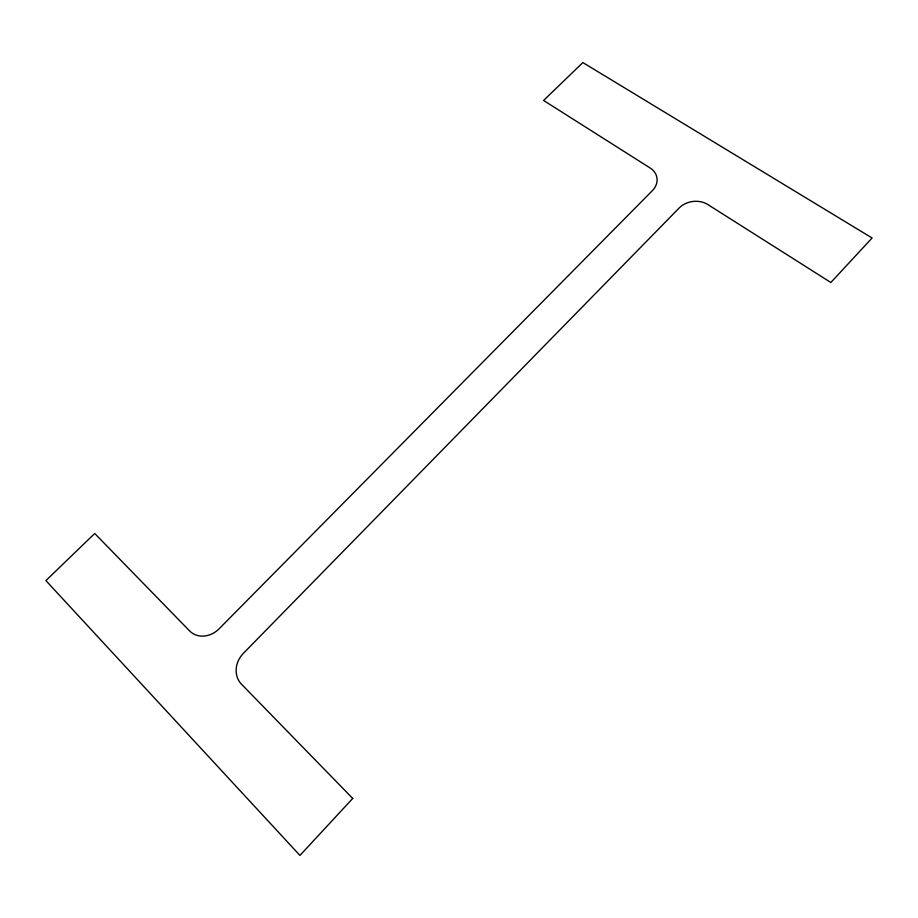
<?xml version="1.0" encoding="UTF-8"?>
<svg xmlns="http://www.w3.org/2000/svg" width="918" height="918" viewBox="0 0 918 918"><rect width="100%" height="100%" fill="white"/><g stroke="black" fill="none" stroke-linecap="round" stroke-linejoin="round"><path stroke-width="1.38" d="M352.73 798.453L299.934 855.427L45.9 580.601L94.738 533.484L189.624 630.941A22.365 19.244 -46.4 0 0 219.092 628.807L652.331 190.692A19.955 16.088 -10.1 0 0 650.139 167.983L543.594 100.464L582.873 62.573L872.1 237.992L830.859 282.492L707.927 204.599A20.552 16.799 -7 0 0 679.205 207.961L243.373 653.352A22.984 20.288 -49.7 0 0 241.48 684.197L352.73 798.453"/></g></svg>
